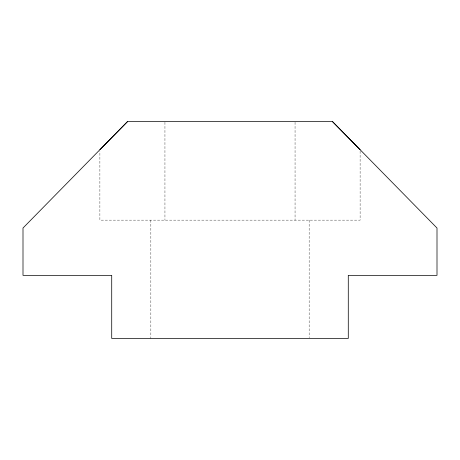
<?xml version="1.0" encoding="UTF-8"?>
<svg xmlns="http://www.w3.org/2000/svg" width="460" height="460" viewBox="0 0 460 460"><rect width="100%" height="100%" fill="white"/><g stroke="black" fill="none" stroke-linecap="round" stroke-linejoin="round"><path stroke-width="0.34" stroke-dasharray="2.3 1.72" d="M360.117 151.156L360.117 220.144L99.883 220.144L99.883 151.156M309.154 220.144L309.154 337.709M295.055 122.285L295.055 220.144M164.945 122.285L164.945 220.144M150.845 220.144L150.845 338.428"/><path stroke-width="0.69" d="M99.883 149.718L127.564 121.572M332.436 121.572L360.117 149.718M127.506 121.572L23 228.028L23 275.344L111.717 275.344L111.717 338.428L348.283 338.428L348.283 275.344L437 275.344L437 228.028L332.494 121.572L127.483 121.572"/></g></svg>
